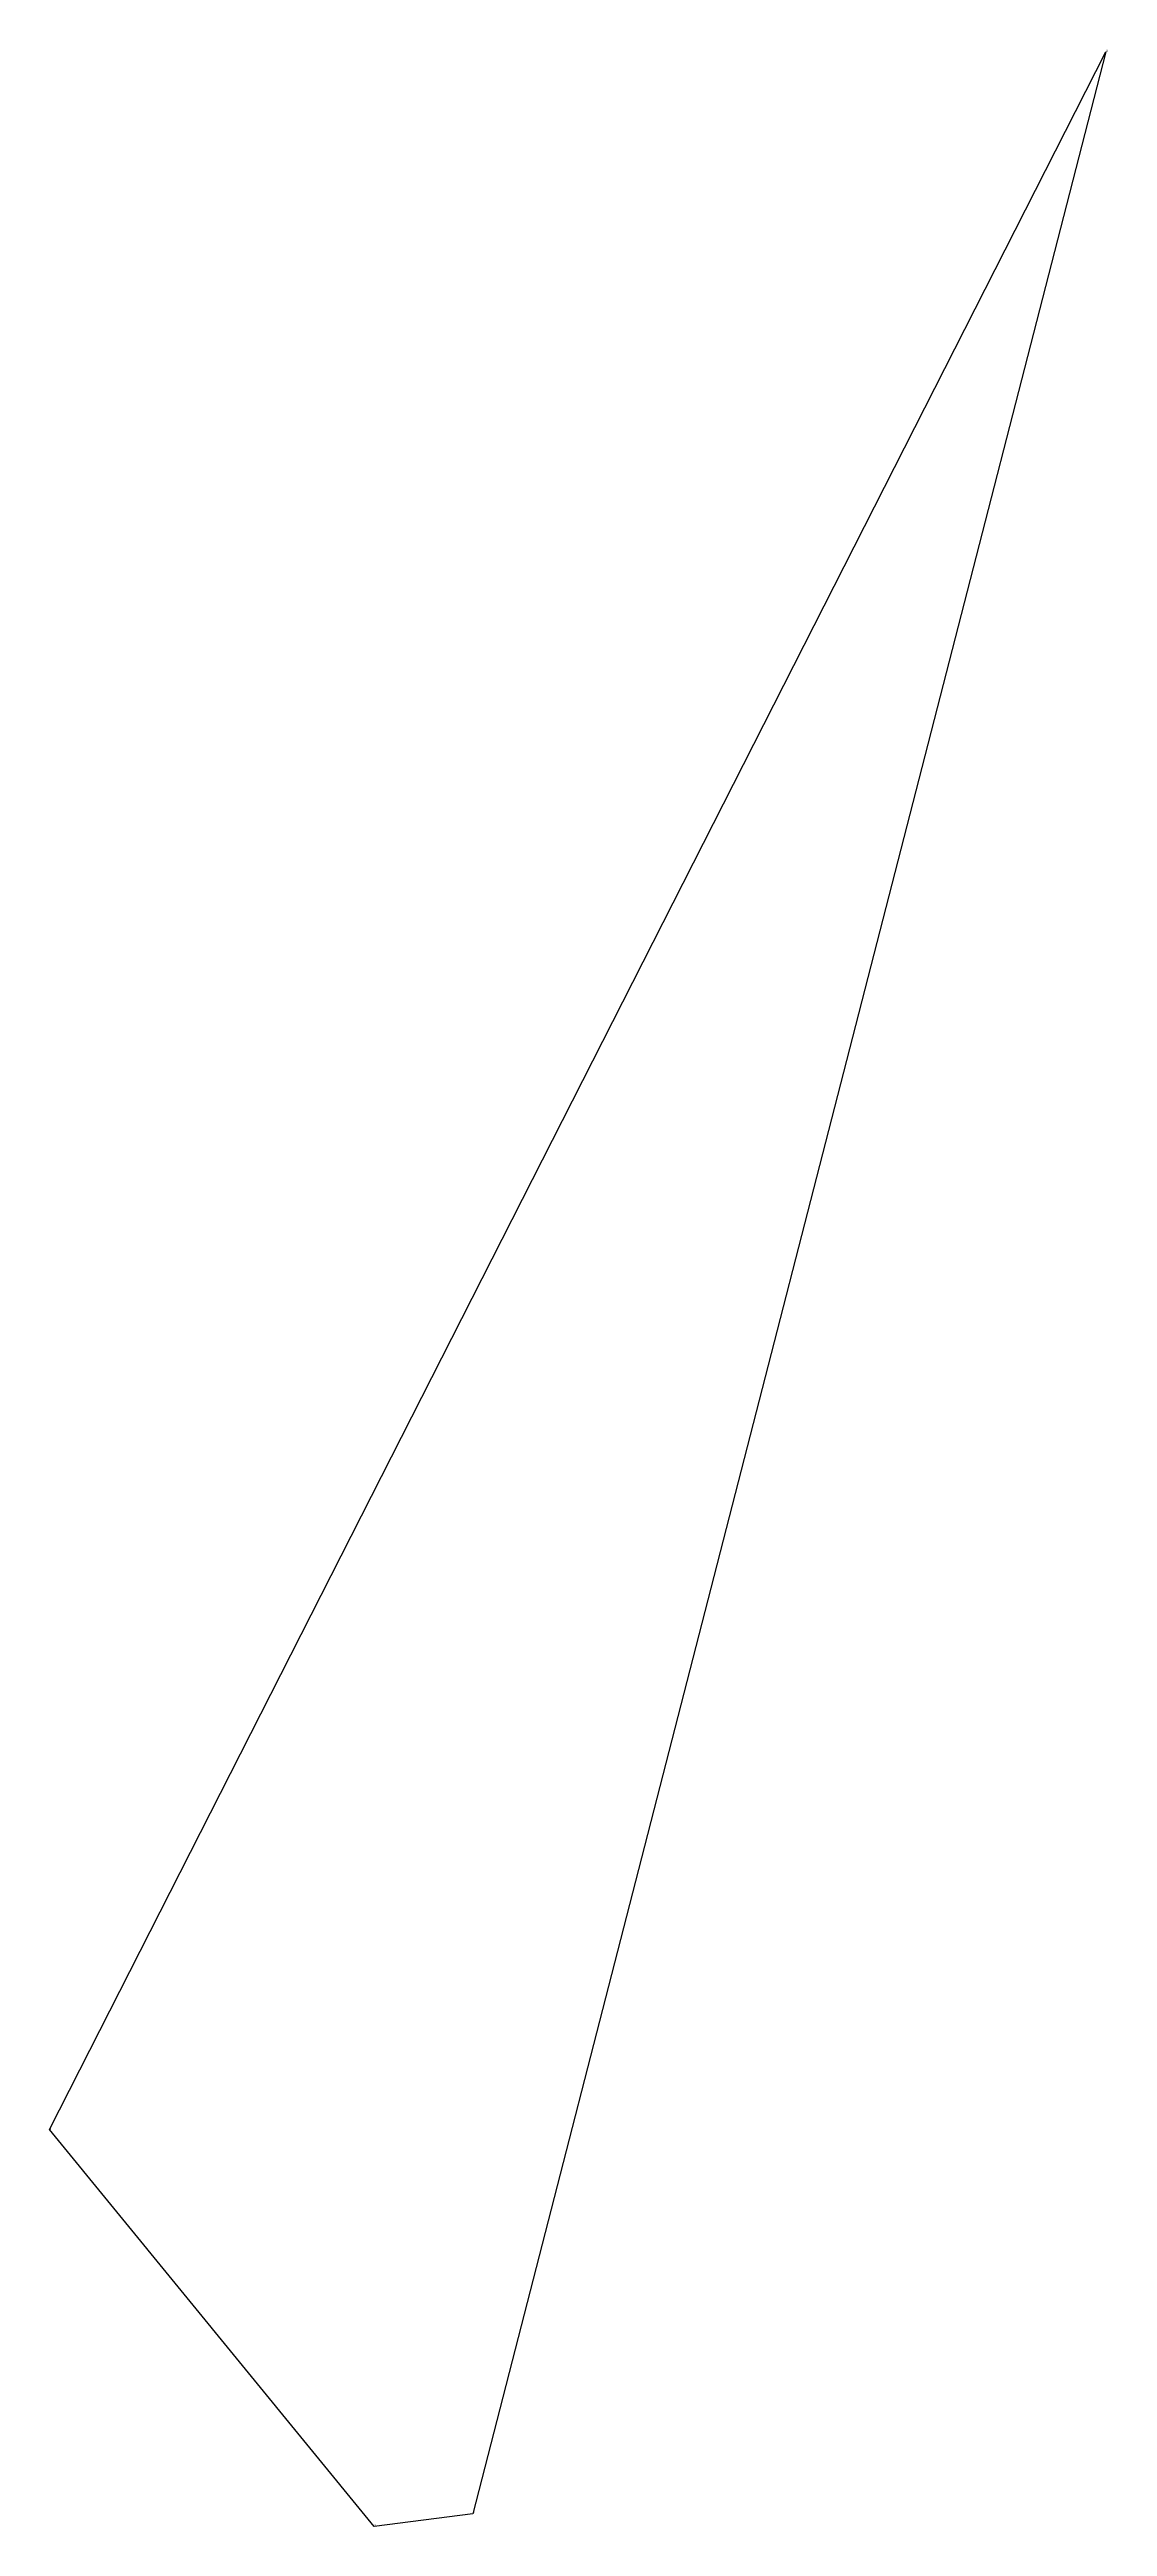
# Model space of a CAD drawing. Extents: x 535448 to 536285, y 1836228 to 1838188.
import ezdxf

# ---------------------------------------------------------------- set-up
doc = ezdxf.new("R2010")
doc.units = 0
for name, color, linetype in [('Level 10', 7, 'Continuous'), ('Level 12', 7, 'Continuous'), ('Level 7', 7, 'Continuous')]:
    doc.layers.add(name, color=color, linetype=linetype)

msp = doc.modelspace()

# ---------------------------------------------------------------- linework, layer by layer
at = {"layer": 'Level 10'}
msp.add_lwpolyline([(535783, 1836238), (535705, 1836228), (535448, 1836542), (536284, 1838186)], close=True, dxfattribs=at)
at = {"layer": 'Level 7'}
for p, q in [((536284, 1838186), (536284, 1838186)), ((535448, 1836542), (535448, 1836542)), ((535783, 1836238), (535783, 1836238)), ((535705, 1836228), (535705, 1836228))]:
    msp.add_line(p, q, dxfattribs=at)

# ---------------------------------------------------------------- texts
at = {"layer": 'Level 12'}
for s, p in [('4', (536284, 1838186)), ('3', (535448, 1836542)), ('2', (535783, 1836238)), ('1', (535705, 1836228))]:
    msp.add_text(s, height=1.8, dxfattribs=at).set_placement(p)

doc.saveas('drawing.dxf')
